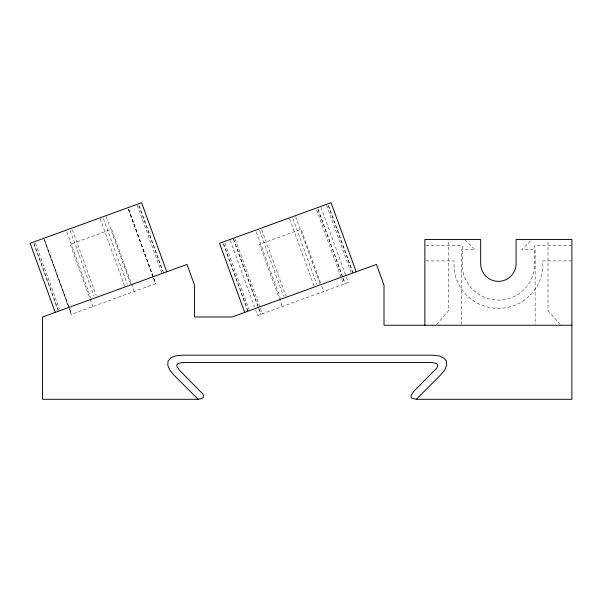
<?xml version="1.0" encoding="UTF-8"?>
<svg xmlns="http://www.w3.org/2000/svg" width="602" height="602" viewBox="0 0 602 602"><rect width="100%" height="100%" fill="white"/><g stroke="black" fill="none" stroke-linecap="round" stroke-linejoin="round"><path stroke-width="0.45" stroke-dasharray="3.01 2.26" d="M436.495 324.553L448.753 310.549L448.753 239.528M530.633 240.8L521.761 249.679L535.14 249.679L535.14 324.32M425.795 245.488L462.216 245.488L462.554 270.253A36.429 36.429 0 0 0 534.696 266.535L534.546 245.488L571.9 245.488M425.795 260.922L454.006 260.922L454.224 270.847A44.736 44.736 0 0 0 542.891 268.116L542.756 260.922L571.9 260.922M464.857 239.528L475.001 249.679L461.621 249.679L461.621 324.32M560.259 324.553L548.008 310.549L548.008 240.461M328.624 205.575L353.133 272.917M328.256 205.711L352.772 273.052M326.608 205.32L351.433 273.534M320.994 207.374L346.082 276.303M346.398 277.183L348.332 282.488L257.618 315.508L255.684 310.203M318.202 209.391L342.967 277.439M343.283 278.32L345.217 283.625M317.894 209.504L342.658 277.552M342.974 278.433L344.908 283.738M316.554 209.993L343.576 284.219M320.512 282.699L301.068 229.272L259.62 244.359L282.248 306.538M321.792 286.198L323.703 291.451M295.62 216.6L320.129 283.941M292.85 218.601L316.72 284.189M289.607 218.789L314.116 286.131M261.802 229.896L285.995 296.365M259.673 230.679L283.542 296.267M256.264 231.913L280.457 298.381M235.359 239.543L260.124 307.592M260.448 308.472L262.374 313.777M233.704 239.144L258.792 308.073M259.108 308.954L261.042 314.259M233.395 239.257L260.734 314.372M230.28 240.394L254.398 306.666M224.975 243.306L248.844 308.894M223.643 243.787L248.152 311.129M223.274 243.923L247.783 311.264M139.167 205.575L163.676 272.917M138.799 205.711L162.675 271.299M137.151 205.32L161.66 272.661M128.753 209.391L155.767 283.617L71.262 314.379L44.239 240.145M128.58 209.451L153.344 277.492M153.668 278.38L155.594 283.677M128.407 209.511L153.156 277.56M153.495 278.44L155.429 283.745M134.238 291.451L111.611 229.272L70.156 244.359L92.791 306.538M106.155 216.6L130.664 283.941M103.386 218.601L127.263 284.189M100.143 218.789L124.659 286.131M72.345 229.896L96.215 295.492M70.208 230.679L94.085 296.267M66.807 231.913L90.992 298.381M44.277 239.137L69.35 308.066M69.674 308.946L71.615 314.244M44.413 240.085L71.435 314.312M35.518 243.306L59.387 308.894M33.862 242.915L58.695 311.129M33.817 243.923L58.326 311.264"/><path stroke-width="0.9" d="M416.321 399.292L440.529 375.084L444.72 369.929L446.707 365.128L446.36 361.012L443.689 357.844L438.888 355.857L432.281 355.18L182.165 355.18L175.558 355.857L170.757 357.844L168.093 361.012L167.74 365.128L169.726 369.929L173.918 375.084L198.133 399.292L202.34 398.306L203.325 397.139L203.461 395.619L202.723 393.843L179.118 369.884L176.837 366.204L176.965 364.684L177.951 363.518L182.165 362.532L432.281 362.532L436.495 363.518L437.481 364.684L437.609 366.204L436.879 367.98L413.273 391.94L410.993 395.619L411.121 397.139L412.107 398.306L416.321 399.292L571.9 399.292L571.9 239.528L516.095 239.528L516.095 263.465A17.721 17.721 0 0 1 498.561 281.36A17.721 17.721 0 0 1 480.659 263.827L480.659 239.528L424.854 239.528L424.854 325.253M571.9 325.253L384.001 325.253L384.001 285.152L376.453 264.428L232.011 317.006L194.536 317.006L194.536 285.152L186.996 264.428L42.546 317.006L42.546 399.292L198.133 399.292M356.211 271.795L331.07 202.708L219.557 243.291L244.705 312.378M166.754 271.795L141.605 202.708L30.1 243.291L55.249 312.378"/></g></svg>
